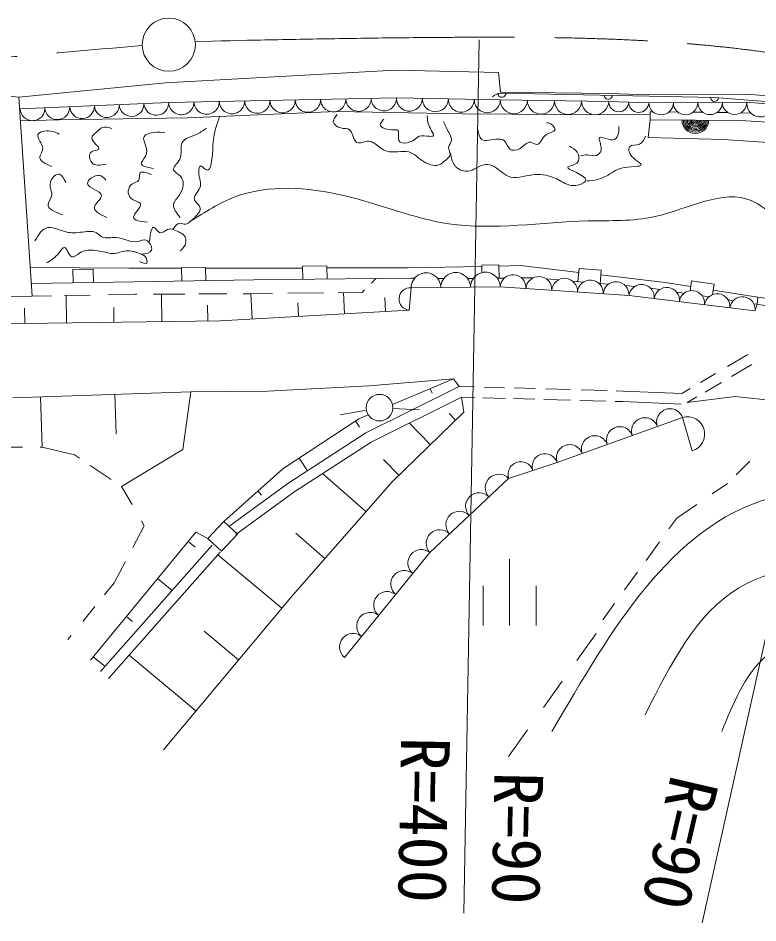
# Model space of a CAD drawing. Units: millimetres, scale not verified. Extents: x 40000 to 680000, y 20000 to 380000.
# Drawn here: x 368268 to 396066, y 275659 to 309668 of the extents above; entities that cross this region are included whole.
import ezdxf
from ezdxf.enums import TextEntityAlignment as Align

# ---------------------------------------------------------------- set-up
doc = ezdxf.new("R2010")
doc.units = ezdxf.units.MM
doc.header["$LTSCALE"] = 1000
doc.linetypes.add('CHAIN', pattern=[18.5, 12, -1.5, 3.5, -1.5])
for name, color, linetype, lineweight in [('M-BGD', 7, 'Continuous', 13), ('M-BMK', 2, 'CHAIN', 13), ('M-BMK-SRVR', 3, 'Continuous', 13), ('M-STR-HTXT', 7, 'Continuous', 13)]:
    doc.layers.add(name, color=color, linetype=linetype, lineweight=lineweight)
doc.styles.add('ＭＳ ゴシック', font='')
doc.styles.get('ＭＳ ゴシック').set_extended_font_data('MS Gothic')

msp = doc.modelspace()

# ---------------------------------------------------------------- linework, layer by layer
at = {"layer": 'M-BGD'}
for p, q in [((373806, 307236), (382435, 307705)), ((382435, 307705), (386316, 307622)), ((386316, 307622), (386389, 306890)), ((368299, 306690), (373806, 307236)), ((390468, 306837), (386389, 306890)), ((386445, 306843), (394440, 306685)), ((391972, 306787), (390468, 306837)), ((395662, 306806), (391972, 306787)), ((398751, 306551), (395662, 306806)), ((367792, 306745), (368299, 306690)), ((368299, 306690), (368800, 299215)), ((368346, 306255), (373928, 306500)), ((373928, 306500), (382485, 306667)), ((382485, 306667), (386384, 306590)), ((386384, 306590), (390461, 306537)), ((390461, 306537), (391968, 306487)), ((391968, 306487), (395650, 306506)), ((394440, 306685), (398434, 306372)), ((395650, 306506), (398707, 306254)), ((374632, 305924), (380228, 306159)), ((380228, 306159), (384966, 306065)), ((392019, 305848), (392022, 306148)), ((392022, 306148), (392122, 306147)), ((392728, 306140), (393059, 306137)), ((393632, 306131), (393998, 306128)), ((394534, 306122), (394939, 306118)), ((395423, 306113), (395809, 306092)), ((368358, 305809), (369816, 305848)), ((369816, 305848), (374632, 305924)), ((384966, 306065), (390483, 306029)), ((390483, 306029), (392021, 306041)), ((391947, 305186), (392019, 305848)), ((392019, 305848), (395414, 305813)), ((395414, 305813), (398723, 305633)), ((391947, 305186), (394760, 305104)), ((394760, 305104), (398628, 304837)), ((378957, 300348), (379875, 300358)), ((378957, 300348), (378963, 299848)), ((379875, 300358), (379880, 299858)), ((382919, 300282), (385687, 300335)), ((385687, 300387), (386336, 300392)), ((385687, 300387), (385689, 300101)), ((386336, 300392), (386339, 299892)), ((386336, 300348), (387142, 300363)), ((387142, 300363), (389333, 300110)), ((368728, 300290), (372429, 300274)), ((370327, 300221), (371088, 300233)), ((370327, 300221), (370335, 299721)), ((371088, 300233), (371096, 299733)), ((372429, 300274), (374414, 300274)), ((374414, 300285), (375316, 300299)), ((374414, 300285), (374422, 299785)), ((375316, 300299), (375324, 299799)), ((375317, 300274), (378958, 300274)), ((379876, 300276), (382919, 300282)), ((389346, 300261), (389304, 299763)), ((389346, 300261), (390179, 300191)), ((390179, 300191), (390135, 299658)), ((390165, 300014), (392587, 299733)), ((372618, 299757), (368767, 299696)), ((377128, 299827), (372618, 299757)), ((381716, 299879), (377128, 299827)), ((381716, 299879), (381549, 299711)), ((383043, 299894), (381716, 299879)), ((383168, 299893), (383043, 299894)), ((384262, 299880), (384033, 299882)), ((385372, 299885), (385156, 299884)), ((386542, 299894), (386274, 299892)), ((387617, 299902), (387187, 299899)), ((388563, 299824), (388119, 299862)), ((389509, 299745), (389109, 299779)), ((390457, 299666), (390097, 299696)), ((392587, 299733), (393541, 299582)), ((393573, 299791), (393516, 299420)), ((393573, 299791), (394418, 299662)), ((394418, 299662), (394360, 299275)), ((372658, 299287), (371668, 299269)), ((372724, 299288), (372658, 299287)), ((374532, 299296), (373356, 299290)), ((373660, 299292), (373675, 298261)), ((376111, 299303), (375065, 299298)), ((377009, 299307), (376731, 299306)), ((377833, 299317), (377009, 299307)), ((377015, 299308), (377068, 298359)), ((379749, 299341), (378399, 299324)), ((381199, 299358), (380294, 299347)), ((380491, 299350), (380536, 298552)), ((381289, 299449), (381199, 299358)), ((383039, 299530), (382968, 298687)), ((386383, 299567), (383039, 299530)), ((391223, 299239), (386383, 299567)), ((391442, 299584), (391082, 299614)), ((392385, 299466), (392032, 299519)), ((393299, 299327), (393009, 299371)), ((394386, 299447), (396060, 299181)), ((368800, 299215), (368024, 299206)), ((369522, 299228), (368800, 299215)), ((370982, 299256), (370008, 299237)), ((370072, 299239), (370087, 298212)), ((378782, 298966), (378810, 298456)), ((382046, 299163), (382075, 298637)), ((395957, 298659), (391223, 299239)), ((394217, 299187), (393980, 299223)), ((395139, 299047), (394947, 299076)), ((396060, 299181), (396035, 298910)), ((396060, 299181), (398249, 298898)), ((368515, 298769), (368523, 298190)), ((371863, 298785), (371870, 298236)), ((375390, 298883), (375399, 298285)), ((375864, 298292), (382968, 298687)), ((396035, 298910), (395910, 298929)), ((396035, 298910), (395957, 298659)), ((398227, 298510), (396035, 298910)), ((367354, 298174), (375864, 298292)), ((395694, 297018), (394930, 296571)), ((395843, 296642), (395076, 296193)), ((394477, 296305), (393904, 295969)), ((381461, 295842), (384626, 296108)), ((384626, 296108), (382335, 295139)), ((384837, 295823), (384626, 296108)), ((394696, 295970), (394080, 295609)), ((368069, 295396), (374763, 295625)), ((374763, 295625), (374464, 293454)), ((374763, 295625), (377639, 295643)), ((377639, 295643), (381461, 295842)), ((381331, 294076), (384837, 295823)), ((383824, 295565), (383751, 295738)), ((384837, 295823), (385405, 295807)), ((385783, 295797), (386545, 295775)), ((386905, 295765), (387700, 295743)), ((388102, 295732), (389017, 295707)), ((389430, 295695), (390400, 295668)), ((390737, 295659), (391008, 295651)), ((391008, 295651), (393204, 295560)), ((393523, 295747), (393204, 295560)), ((369169, 293545), (369104, 295431)), ((371955, 294046), (371904, 295527)), ((381529, 293728), (384926, 295420)), ((384926, 295420), (385425, 295407)), ((384926, 295420), (385014, 294858)), ((385725, 295398), (386566, 295375)), ((386883, 295366), (387689, 295343)), ((388026, 295334), (389027, 295306)), ((389376, 295296), (390356, 295269)), ((390705, 295259), (390997, 295251)), ((390991, 295251), (393188, 295160)), ((393406, 295215), (395215, 295443)), ((393772, 295429), (393406, 295215)), ((395215, 295443), (397905, 295153)), ((381357, 294933), (380374, 294751)), ((382348, 294996), (383346, 294939)), ((381067, 294603), (378210, 292730)), ((381102, 294291), (380948, 294525)), ((381427, 294755), (381067, 294603)), ((382321, 292243), (385014, 294858)), ((384462, 294810), (384706, 294559)), ((393232, 294656), (388523, 292967)), ((393595, 293399), (393232, 294656)), ((382970, 294446), (383756, 293636)), ((378398, 292177), (381331, 294076)), ((366888, 293534), (368431, 293540)), ((369093, 293543), (369174, 293544)), ((369174, 293544), (370390, 293247)), ((378625, 291847), (381529, 293728)), ((370390, 293247), (370574, 293124)), ((374464, 293454), (372156, 292068)), ((370981, 292853), (371765, 292329)), ((379137, 292655), (378824, 293133)), ((382001, 293078), (382573, 292488)), ((388523, 292967), (386699, 292366)), ((395250, 292503), (395764, 293019)), ((376004, 290750), (378210, 292730)), ((379704, 292546), (381336, 291118)), ((376219, 290582), (378398, 292177)), ((378573, 287960), (382321, 292243)), ((386699, 292366), (383741, 289578)), ((394346, 291781), (394921, 292173)), ((372156, 292068), (372551, 291380)), ((376455, 290259), (378625, 291847)), ((377414, 291740), (377277, 291893)), ((393021, 290875), (393769, 291386)), ((392722, 290465), (393021, 290875)), ((373010, 290582), (372578, 289765)), ((372902, 290770), (373010, 290582)), ((375402, 290109), (376004, 290750)), ((376004, 290750), (376515, 290271)), ((370985, 285532), (374946, 290341)), ((374946, 290341), (375402, 290109)), ((375913, 289630), (375402, 290109)), ((376515, 290271), (375913, 289630)), ((378698, 290311), (379792, 289353)), ((371370, 285106), (375566, 289858)), ((374921, 289781), (374661, 289995)), ((391864, 289285), (392373, 289985)), ((371670, 284841), (375866, 289594)), ((375775, 289490), (378175, 287484)), ((383741, 289578), (380534, 285639)), ((372305, 289247), (371880, 288443)), ((386738, 289332), (386738, 286832)), ((391057, 288175), (391541, 288840)), ((371880, 288443), (371512, 287992)), ((374058, 288150), (373512, 288599)), ((385738, 288332), (385738, 286832)), ((387738, 286832), (387738, 288332)), ((378573, 287960), (373731, 282168)), ((371156, 287554), (370696, 286990)), ((390240, 287051), (390682, 287659)), ((372569, 286994), (372343, 287180)), ((370267, 286463), (370143, 286312)), ((375262, 286626), (376554, 285546)), ((389990, 286539), (389268, 285525)), ((372447, 285721), (374951, 283627)), ((371535, 285293), (371090, 285659)), ((388713, 284746), (388004, 283750)), ((387407, 282913), (386697, 281915))]:
    msp.add_line(p, q, dxfattribs=at)
msp.add_circle((381849, 295025), 500, dxfattribs=at)
for centre, radius, start, end in [((386435, 306344), 500, 88.8677, 133.8677), ((386445, 306843), 150, 178.8677, 358.8677), ((390443, 306764), 150, 178.8677, 358.8677), ((372532, 306439), 466, 182.5065, 2.5065), ((373463, 306479), 466, 182.5065, 2.5065), ((374403, 306509), 476, 181.1223, 1.1223), ((375354, 306528), 476, 181.1223, 1.1223), ((376305, 306546), 476, 181.1223, 1.1223), ((377256, 306565), 476, 181.1223, 1.1223), ((378206, 306584), 476, 181.1223, 1.1223), ((379157, 306602), 476, 181.1223, 1.1223), ((380108, 306621), 476, 181.1223, 1.1223), ((381059, 306639), 476, 181.1223, 1.1223), ((382009, 306658), 476, 181.1223, 1.1223), ((382972, 306658), 488, 178.8625, 358.8625), ((383947, 306638), 488, 178.8625, 358.8625), ((384922, 306619), 488, 178.8625, 358.8625), ((385897, 306600), 488, 178.8625, 358.8625), ((386894, 306583), 510, 179.2605, 359.2605), ((387913, 306570), 510, 179.2605, 359.2605), ((388932, 306557), 510, 179.2605, 359.2605), ((389951, 306544), 510, 179.2605, 359.2605), ((390838, 306525), 377, 178.0933, 358.0933), ((391591, 306500), 377, 178.0933, 358.0933), ((392429, 306490), 460, 180.2963, 0.2963), ((393349, 306494), 460, 180.2963, 0.2963), ((394270, 306499), 460, 180.2963, 0.2963), ((394440, 306685), 150, 178.8677, 355.5082), ((395190, 306504), 460, 180.2963, 0.2963), ((396160, 306464), 511, 175.2763, 355.2763), ((368811, 306276), 466, 182.5065, 2.5065), ((369741, 306317), 466, 182.5065, 2.5065), ((370672, 306357), 466, 182.5065, 2.5065), ((371602, 306398), 466, 182.5065, 2.5065), ((393716, 305830), 500, 179.4221, 359.4221), ((393716, 305830), 500, 179.4221, 359.4221), ((393716, 305830), 450, 179.4221, 359.4221), ((393716, 305830), 400, 179.4221, 359.4221), ((393716, 305830), 350, 179.4221, 359.4221), ((393716, 305830), 300, 179.4221, 359.4221), ((393716, 305830), 250, 179.4221, 359.4221), ((393716, 305830), 200, 179.4221, 359.4221), ((393716, 305830), 150, 179.4221, 359.4221), ((393716, 305830), 100, 179.4221, 359.4221), ((393716, 305830), 50, 179.4221, 359.4221), ((383596, 299536), 557, 0.6276, 180.6276), ((384711, 299549), 557, 0.6276, 180.6276), ((385826, 299561), 557, 0.6276, 180.6276), ((386867, 299534), 485, 356.1189, 176.1189), ((387835, 299468), 485, 356.1189, 176.1189), ((388803, 299403), 485, 356.1189, 176.1189), ((389771, 299337), 485, 356.1189, 176.1189), ((390739, 299271), 485, 356.1189, 176.1189), ((391696, 299181), 477, 353.016, 173.016), ((383003, 299109), 423, 85.2081, 265.2081), ((392643, 299065), 477, 353.016, 173.016), ((393590, 298949), 477, 353.016, 173.016), ((394537, 298833), 477, 353.016, 173.016), ((395484, 298717), 477, 353.016, 173.016), ((392761, 294487), 500, 19.7322, 199.7322), ((391819, 294149), 500, 19.7322, 199.7322), ((393413, 294028), 654, 286.1281, 106.1281), ((390877, 293811), 500, 19.7322, 199.7322), ((389936, 293473), 500, 19.7322, 199.7322), ((388994, 293136), 500, 19.7322, 199.7322), ((388067, 292816), 480, 18.2446, 198.2446), ((387155, 292516), 480, 18.2446, 198.2446), ((386329, 292017), 508, 43.3017, 223.3017), ((385590, 291320), 508, 43.3017, 223.3017), ((384850, 290623), 508, 43.3017, 223.3017), ((384111, 289926), 508, 43.3017, 223.3017), ((383420, 289184), 508, 50.844, 230.844), ((382779, 288396), 508, 50.844, 230.844), ((382137, 287608), 508, 50.844, 230.844), ((381496, 286821), 508, 50.844, 230.844), ((380854, 286033), 508, 50.844, 230.844)]:
    msp.add_arc(centre, radius, start, end, dxfattribs=at)
for points, knots in [([(374738, 302028), (374966, 302225), (375193, 302422), (375090, 302593), (375042, 302673), (374923, 302747), (374894, 302833), (374848, 302972), (375040, 303139), (375101, 303290), (375173, 303467), (375063, 303621), (375058, 303878), (375055, 303986), (375072, 304113), (375123, 304118), (375168, 304122), (375239, 304031), (375297, 303987), (375551, 303793), (375560, 304470), (375591, 304891), (375614, 305199), (375650, 305370), (375711, 305577), (375748, 305701), (375793, 305838), (375839, 305975)], [0, 0, 0, 0, 1, 1, 1, 2, 2, 2, 3, 3, 3, 4, 4, 4, 5, 5, 5, 6, 6, 6, 7, 7, 7, 8, 8, 8, 9, 9, 9, 9]), ([(380261, 306050), (380181, 305954), (380101, 305857), (380113, 305767), (380128, 305665), (380262, 305572), (380396, 305539), (380518, 305509), (380639, 305529), (380719, 305471), (380854, 305374), (380867, 305051), (381002, 304987), (381109, 304936), (381293, 305050), (381446, 305041), (381514, 305037), (381576, 305008), (381634, 304974), (381802, 304873), (381943, 304720), (382118, 304664), (382374, 304583), (382702, 304707), (382953, 304637), (383160, 304579), (383313, 304389), (383531, 304260), (383729, 304144), (383980, 304079), (384150, 304180), (384192, 304204), (384229, 304239), (384271, 304274), (384369, 304354), (384494, 304436), (384500, 304543), (384505, 304626), (384439, 304723), (384446, 304812), (384454, 304902), (384538, 304982), (384554, 305068), (384571, 305159), (384511, 305257), (384460, 305350), (384378, 305500), (384318, 305640), (384258, 305781)], [0, 0, 0, 0, 1, 1, 1, 2, 2, 2, 3, 3, 3, 4, 4, 4, 5, 5, 5, 6, 6, 6, 7, 7, 7, 8, 8, 8, 9, 9, 9, 10, 10, 10, 11, 11, 11, 12, 12, 12, 13, 13, 13, 14, 14, 14, 15, 15, 15, 16, 16, 16, 16]), ([(382011, 305875), (381944, 305798), (381878, 305721), (381876, 305660), (381873, 305529), (382168, 305471), (382388, 305471), (382442, 305472), (382492, 305475), (382522, 305458), (382610, 305408), (382533, 305182), (382576, 305068), (382651, 304866), (383097, 305008), (383262, 305175), (383267, 305180), (383271, 305185), (383276, 305189), (383423, 305326), (383859, 305153), (383881, 305256), (383892, 305304), (383813, 305412), (383760, 305512), (383664, 305693), (383651, 305852), (383639, 306010)], [0, 0, 0, 0, 1, 1, 1, 2, 2, 2, 3, 3, 3, 4, 4, 4, 5, 5, 5, 6, 6, 6, 7, 7, 7, 8, 8, 8, 9, 9, 9, 9]), ([(369539, 304084), (369296, 304191), (369054, 304298), (369082, 304459), (369097, 304545), (369188, 304646), (369196, 304753), (369210, 304946), (368950, 305159), (369016, 305292), (369049, 305357), (369159, 305404), (369261, 305423), (369470, 305461), (369643, 305385), (369817, 305308)], [0, 0, 0, 0, 1, 1, 1, 2, 2, 2, 3, 3, 3, 4, 4, 4, 5, 5, 5, 5]), ([(371580, 304182), (371360, 304138), (371140, 304095), (371025, 304247), (370944, 304354), (370915, 304556), (371025, 304639), (371108, 304701), (371270, 304696), (371303, 304737), (371359, 304807), (371047, 305011), (371041, 305162), (371038, 305249), (371139, 305318), (371221, 305390), (371297, 305456), (371358, 305525), (371433, 305553), (371535, 305592), (371664, 305556), (371793, 305521)], [0, 0, 0, 0, 1, 1, 1, 2, 2, 2, 3, 3, 3, 4, 4, 4, 5, 5, 5, 6, 6, 6, 7, 7, 7, 7]), ([(374357, 302173), (374223, 302342), (374088, 302510), (374112, 302663), (374130, 302785), (374251, 302898), (374340, 303038), (374480, 303258), (374545, 303548), (374373, 303724), (374286, 303814), (374138, 303874), (374112, 303953), (374076, 304060), (374262, 304201), (374340, 304361), (374448, 304582), (374352, 304840), (374438, 304998), (374524, 305154), (374788, 305212), (374994, 305308), (375131, 305373), (375242, 305455), (375353, 305537)], [0, 0, 0, 0, 1, 1, 1, 2, 2, 2, 3, 3, 3, 4, 4, 4, 5, 5, 5, 6, 6, 6, 7, 7, 7, 8, 8, 8, 8]), ([(385536, 305512), (385565, 305344), (385594, 305176), (385684, 305108), (385815, 305010), (386073, 305118), (386303, 305122), (386397, 305123), (386486, 305108), (386545, 305054), (386633, 304976), (386657, 304816), (386747, 304745), (386836, 304675), (386989, 304691), (387111, 304758), (387272, 304847), (387377, 305025), (387528, 305000), (387603, 304988), (387690, 304924), (387757, 304920), (387899, 304911), (387946, 305179), (388120, 305297), (388242, 305379), (388427, 305388), (388443, 305471), (388459, 305554), (388311, 305710), (388187, 305727), (388164, 305730), (388142, 305729), (388120, 305727)], [0, 0, 0, 0, 1, 1, 1, 2, 2, 2, 3, 3, 3, 4, 4, 4, 5, 5, 5, 6, 6, 6, 7, 7, 7, 8, 8, 8, 9, 9, 9, 10, 10, 10, 11, 11, 11, 11]), ([(390838, 305593), (390841, 305509), (390844, 305425), (390825, 305337), (390804, 305243), (390759, 305143), (390677, 305108), (390504, 305034), (390167, 305241), (390111, 305175), (390067, 305124), (390199, 304903), (390179, 304731), (390166, 304621), (390091, 304531), (390004, 304503), (389897, 304468), (389772, 304523), (389654, 304530), (389566, 304534), (389482, 304512), (389398, 304489)], [0, 0, 0, 0, 1, 1, 1, 2, 2, 2, 3, 3, 3, 4, 4, 4, 5, 5, 5, 6, 6, 6, 7, 7, 7, 7]), ([(373360, 304018), (373135, 304057), (372910, 304095), (372903, 304198), (372897, 304290), (373064, 304433), (373099, 304590), (373149, 304814), (372928, 305065), (373001, 305210), (373051, 305309), (373235, 305358), (373393, 305374), (373539, 305388), (373662, 305373), (373785, 305357)], [0, 0, 0, 0, 1, 1, 1, 2, 2, 2, 3, 3, 3, 4, 4, 4, 5, 5, 5, 5]), ([(389640, 303547), (389777, 303557), (389913, 303566), (390044, 303601), (390261, 303659), (390464, 303786), (390650, 303897), (390739, 303951), (390825, 304001), (390946, 304032), (391224, 304102), (391691, 304069), (391686, 304153), (391681, 304227), (391303, 304395), (391228, 304637), (391207, 304706), (391210, 304781), (391242, 304826), (391307, 304919), (391496, 304884), (391618, 304933), (391735, 304980), (391791, 305105), (391847, 305229)], [0, 0, 0, 0, 1, 1, 1, 2, 2, 2, 3, 3, 3, 4, 4, 4, 5, 5, 5, 6, 6, 6, 7, 7, 7, 8, 8, 8, 8]), ([(384514, 304583), (384545, 304417), (384576, 304250), (384675, 304126), (384698, 304097), (384726, 304070), (384756, 304045), (384871, 303951), (385030, 303895), (385173, 303911), (385381, 303933), (385556, 304110), (385765, 304153), (385867, 304174), (385976, 304163), (386075, 304126), (386304, 304039), (386471, 303808), (386680, 303722), (386944, 303614), (387275, 303736), (387595, 303776), (387869, 303810), (388135, 303784), (388376, 303682), (388551, 303608), (388713, 303494), (388887, 303426), (389026, 303372), (389173, 303348), (389344, 303399), (389460, 303434), (389587, 303503), (389600, 303574), (389636, 303767), (388846, 303979), (388927, 304072), (388963, 304113), (389166, 304131), (389264, 304220), (389371, 304318), (389351, 304502), (389277, 304624), (389209, 304736), (389095, 304794), (388981, 304852)], [0, 0, 0, 0, 1, 1, 1, 2, 2, 2, 3, 3, 3, 4, 4, 4, 5, 5, 5, 6, 6, 6, 7, 7, 7, 8, 8, 8, 9, 9, 9, 10, 10, 10, 11, 11, 11, 12, 12, 12, 13, 13, 13, 14, 14, 14, 15, 15, 15, 15]), ([(369947, 302271), (369652, 302382), (369357, 302494), (369392, 302679), (369411, 302780), (369526, 302902), (369539, 303022), (369549, 303119), (369492, 303216), (369474, 303316), (369449, 303447), (369490, 303586), (369588, 303692), (369645, 303753), (369720, 303803), (369784, 303806), (369905, 303811), (369983, 303645), (370062, 303479)], [0, 0, 0, 0, 1, 1, 1, 2, 2, 2, 3, 3, 3, 4, 4, 4, 5, 5, 5, 6, 6, 6, 6]), ([(371597, 302173), (371345, 302294), (371092, 302415), (371139, 302581), (371178, 302716), (371414, 302882), (371401, 303006), (371383, 303176), (370897, 303268), (370878, 303447), (370863, 303587), (371139, 303781), (371319, 303757), (371421, 303743), (371492, 303660), (371564, 303577)], [0, 0, 0, 0, 1, 1, 1, 2, 2, 2, 3, 3, 3, 4, 4, 4, 5, 5, 5, 5]), ([(373132, 301993), (372865, 302024), (372598, 302054), (372609, 302189), (372621, 302323), (372907, 302561), (372871, 302679), (372842, 302773), (372610, 302792), (372495, 302908), (372358, 303046), (372388, 303324), (372544, 303430), (372633, 303491), (372763, 303497), (372805, 303577), (372840, 303644), (372814, 303761), (372838, 303822), (372880, 303932), (373079, 303861), (373279, 303790)], [0, 0, 0, 0, 1, 1, 1, 2, 2, 2, 3, 3, 3, 4, 4, 4, 5, 5, 5, 6, 6, 6, 7, 7, 7, 7]), ([(374738, 302028), (375287, 302378), (375836, 302728), (376429, 302950), (377684, 303419), (379141, 303318), (380498, 302999), (381863, 302678), (383126, 302134), (384452, 301938), (386147, 301688), (387945, 302004), (389682, 302044), (390518, 302063), (391339, 302018), (392193, 302208), (393440, 302484), (394756, 303261), (395818, 302809), (396490, 302524), (397060, 301747), (397740, 301506), (398485, 301241), (399361, 301620), (400238, 302000)], [0, 0, 0, 0, 1, 1, 1, 2, 2, 2, 3, 3, 3, 4, 4, 4, 5, 5, 5, 6, 6, 6, 7, 7, 7, 8, 8, 8, 8]), ([(374088, 301718), (374164, 301837), (374240, 301956), (374349, 301957), (374417, 301958), (374497, 301914), (374567, 301921), (374630, 301928), (374684, 301978), (374738, 302028)], [0, 0, 0, 0, 1, 1, 1, 2, 2, 2, 3, 3, 3, 3]), ([(368903, 301297), (369039, 301531), (369176, 301765), (369381, 301800), (369502, 301820), (369646, 301771), (369783, 301724), (369957, 301665), (370120, 301609), (370287, 301599), (370498, 301585), (370715, 301643), (370941, 301649), (371038, 301651), (371137, 301644), (371218, 301599), (371291, 301558), (371349, 301486), (371419, 301448), (371567, 301366), (371764, 301431), (371948, 301422), (372240, 301408), (372496, 301207), (372778, 301271), (372880, 301295), (372986, 301353), (373080, 301322), (373212, 301278), (373320, 301061), (373281, 300944), (373244, 300833), (373074, 300813), (372904, 300793)], [0, 0, 0, 0, 1, 1, 1, 2, 2, 2, 3, 3, 3, 4, 4, 4, 5, 5, 5, 6, 6, 6, 7, 7, 7, 8, 8, 8, 9, 9, 9, 10, 10, 10, 11, 11, 11, 11]), ([(373206, 301271), (373240, 301569), (373274, 301867), (373382, 301800), (373441, 301763), (373522, 301618), (373609, 301599), (373696, 301579), (373789, 301685), (373885, 301724), (374042, 301788), (374207, 301676), (374364, 301599), (374410, 301576), (374455, 301556), (374489, 301523), (374578, 301439), (374588, 301269), (374540, 301146), (374503, 301053), (374433, 300986), (374364, 300919)], [0, 0, 0, 0, 1, 1, 1, 2, 2, 2, 3, 3, 3, 4, 4, 4, 5, 5, 5, 6, 6, 6, 7, 7, 7, 7]), ([(369331, 300466), (369493, 300557), (369655, 300648), (369809, 300844), (369880, 300935), (369950, 301049), (370010, 301045), (370104, 301038), (370175, 300736), (370287, 300693), (370371, 300660), (370480, 300773), (370589, 300844), (370755, 300950), (370923, 300957), (371092, 300944), (371201, 300936), (371310, 300919), (371419, 300894), (371562, 300861), (371705, 300812), (371847, 300818), (372006, 300826), (372164, 300903), (372325, 300919), (372520, 300939), (372721, 300870), (372904, 300793), (372960, 300770), (373015, 300746), (373055, 300693), (373106, 300625), (373135, 300510), (373105, 300466), (373070, 300413), (372949, 300465), (372828, 300516)], [0, 0, 0, 0, 1, 1, 1, 2, 2, 2, 3, 3, 3, 4, 4, 4, 5, 5, 5, 6, 6, 6, 7, 7, 7, 8, 8, 8, 9, 9, 9, 10, 10, 10, 11, 11, 11, 12, 12, 12, 12]), ([(412943, 290787), (411640, 291078), (410336, 291369), (409018, 291610), (407587, 291871), (406138, 292072), (404697, 292132), (403355, 292187), (402020, 292119), (400647, 292069), (399224, 292017), (397760, 291985), (396472, 291610), (392806, 290542), (390566, 286699), (388326, 282855)], [0, 0, 0, 0, 1, 1, 1, 2, 2, 2, 3, 3, 3, 4, 4, 4, 5, 5, 5, 5]), ([(391831, 283484), (392789, 285385), (393747, 287287), (395336, 288247), (396814, 289140), (398838, 289219), (400728, 289326), (402097, 289403), (403395, 289494), (404706, 289460), (406446, 289415), (408209, 289149), (409946, 288805), (412623, 288275), (415239, 287559), (417916, 287169), (419760, 286901), (421633, 286787), (423478, 286492), (425537, 286164), (427561, 285610), (429528, 284914), (431722, 284138), (433844, 283185), (435967, 282233)], [0, 0, 0, 0, 1, 1, 1, 2, 2, 2, 3, 3, 3, 4, 4, 4, 5, 5, 5, 6, 6, 6, 7, 7, 7, 8, 8, 8, 8]), ([(394707, 282855), (395137, 283906), (395568, 284957), (396325, 285641), (397246, 286474), (398652, 286762), (400009, 286989), (402209, 287357), (404283, 287564), (406354, 287346), (408387, 287132), (410418, 286509), (412467, 286117), (414746, 285681), (417048, 285530), (419344, 285252), (422887, 284824), (426415, 284094), (429791, 282960), (433712, 281643), (437429, 279781), (441145, 277919)], [0, 0, 0, 0, 1, 1, 1, 2, 2, 2, 3, 3, 3, 4, 4, 4, 5, 5, 5, 6, 6, 6, 7, 7, 7, 7])]:
    msp.add_open_spline(points, degree=3, knots=knots, dxfattribs=at)
at = {"layer": 'M-BMK'}
for points, knots in [([(374921, 308792), (378416, 308865), (381911, 308938), (385410, 308948), (388267, 308956), (391127, 308921), (393971, 308660), (396367, 308440), (398751, 308058), (401093, 307509), (403407, 306966), (405679, 306260), (407981, 305684), (410379, 305084), (412810, 304625), (415261, 304240), (418590, 303716), (421957, 303327), (425307, 303400), (428482, 303470), (431642, 303955), (434803, 304440)], [0, 0, 0, 0, 1, 1, 1, 2, 2, 2, 3, 3, 3, 4, 4, 4, 5, 5, 5, 6, 6, 6, 7, 7, 7, 7]), ([(332957, 304205), (334854, 304426), (336751, 304647), (338648, 304867), (343932, 305478), (349217, 306078), (354498, 306714), (357716, 307101), (360931, 307502), (364154, 307837), (367075, 308140), (370003, 308388), (372930, 308637)], [0, 0, 0, 0, 1, 1, 1, 2, 2, 2, 3, 3, 3, 4, 4, 4, 4])]:
    msp.add_open_spline(points, degree=3, knots=knots, dxfattribs=at)
at = {"layer": 'M-BMK-SRVR'}
msp.add_circle((373929, 308668), 1000, dxfattribs=at)
at = {"layer": 'M-STR-HTXT'}
for p, q in [((385591, 308845), (385018, 276027)), ((393977, 275659), (401020, 307476))]:
    msp.add_line(p, q, dxfattribs=at)

# ---------------------------------------------------------------- texts
at = {"layer": 'M-STR-HTXT', "style": 'ＭＳ ゴシック'}
for s, rotation, p in [('R=400', 268.963, (383581, 282646)), ('R=90', 268.898, (387086, 281337)), ('R=90', 256.936, (393708, 281081))]:
    msp.add_text(s, height=1833, rotation=rotation, dxfattribs=at).set_placement(p, align=Align.MIDDLE_LEFT)

doc.saveas('drawing.dxf')
